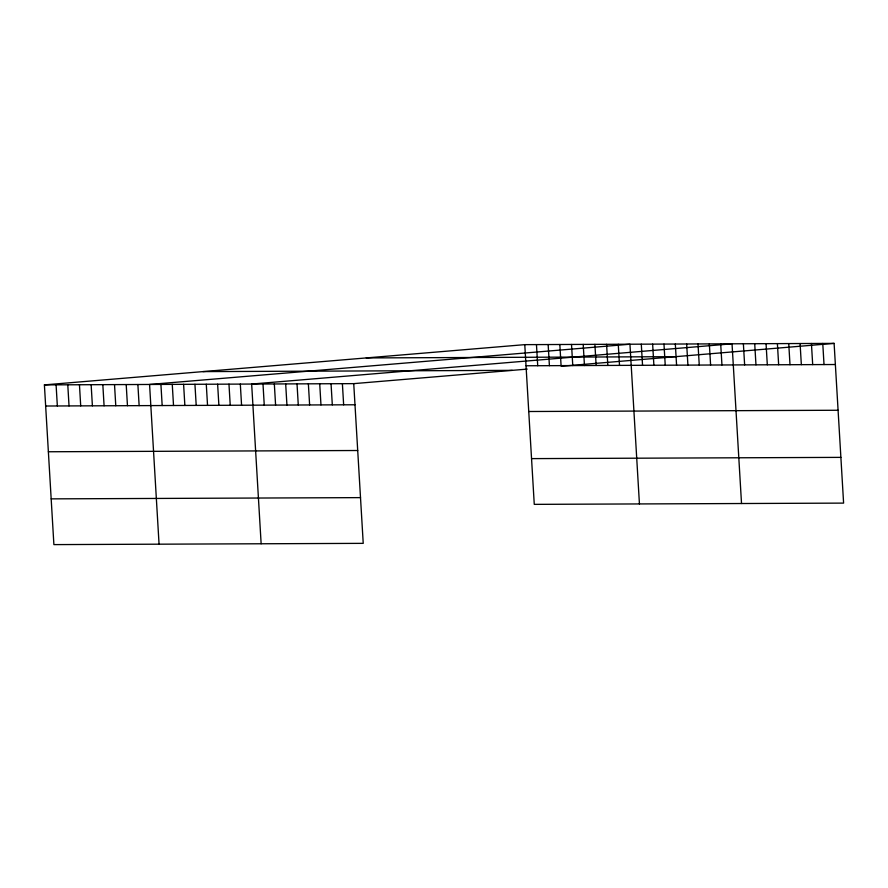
<?xml version="1.0" encoding="UTF-8"?>
<svg xmlns="http://www.w3.org/2000/svg" width="888" height="888" viewBox="0 0 888 888"><rect width="100%" height="100%" fill="white"/><g stroke="black" fill="none" stroke-linecap="round" stroke-linejoin="round"><path stroke-width="1.33" d="M44.4 384.893L353.735 383.638L363.225 543.356L53.891 544.61L44.4 384.893L524.775 344.644L834.11 343.39L843.6 503.108L534.265 504.362L524.775 344.644M353.735 383.638L527.228 369.108M561.26 366.256L834.11 343.39M366.256 357.931L675.59 356.676M526.029 365.767L835.364 364.524M202.919 371.606L512.265 370.363M45.654 406.016L354.989 404.773M528.749 411.51L838.083 410.256M48.374 451.759L357.709 450.505M531.546 458.619L840.88 457.376M51.171 498.867L360.506 497.624M822.765 343.445L824.02 364.568M811.421 343.49L812.687 364.613M800.088 343.534L801.342 364.657M788.744 343.578L789.998 364.713M777.4 343.623L778.654 364.757M766.055 343.667L767.31 364.802M754.711 343.712L755.966 364.846M743.378 343.756L744.632 364.89M741.524 503.518L732.034 343.811L251.659 384.06L261.139 543.767M720.69 343.856L721.944 364.979M709.346 343.9L710.6 365.024M698.001 343.945L699.256 365.068M686.657 343.989L687.911 365.123M675.324 344.033L676.578 365.168M663.98 344.078L665.234 365.212M652.636 344.122L653.89 365.257M641.291 344.178L642.546 365.301M639.438 503.929L629.947 344.222L149.573 384.471L159.063 544.178M618.259 344.267L619.513 365.39M606.582 344.311L607.836 365.445M594.893 344.355L596.148 365.49M583.205 344.411L584.459 365.534M571.517 344.455L572.771 365.579M559.829 344.5L561.083 365.634M548.151 344.544L549.406 365.678M536.463 344.6L537.717 365.723M342.391 383.694L343.645 404.817M331.046 383.738L332.312 404.861M319.713 383.783L320.968 404.906M308.369 383.827L309.623 404.95M297.025 383.871L298.279 405.006M285.681 383.916L286.935 405.05M274.337 383.96L275.591 405.095M262.992 384.005L264.258 405.139M240.315 384.104L241.569 405.228M228.971 384.149L230.225 405.272M217.627 384.193L218.881 405.317M206.282 384.238L207.537 405.372M194.938 384.282L196.204 405.416M183.605 384.326L184.859 405.461M172.261 384.371L173.515 405.505M160.917 384.426L162.171 405.55M137.884 384.515L139.138 405.638M126.207 384.56L127.461 405.694M114.519 384.604L115.773 405.738M102.83 384.659L104.085 405.783M91.142 384.704L92.396 405.827M79.454 384.748L80.708 405.883M67.777 384.793L69.031 405.927M56.088 384.848L57.343 405.971"/></g></svg>
